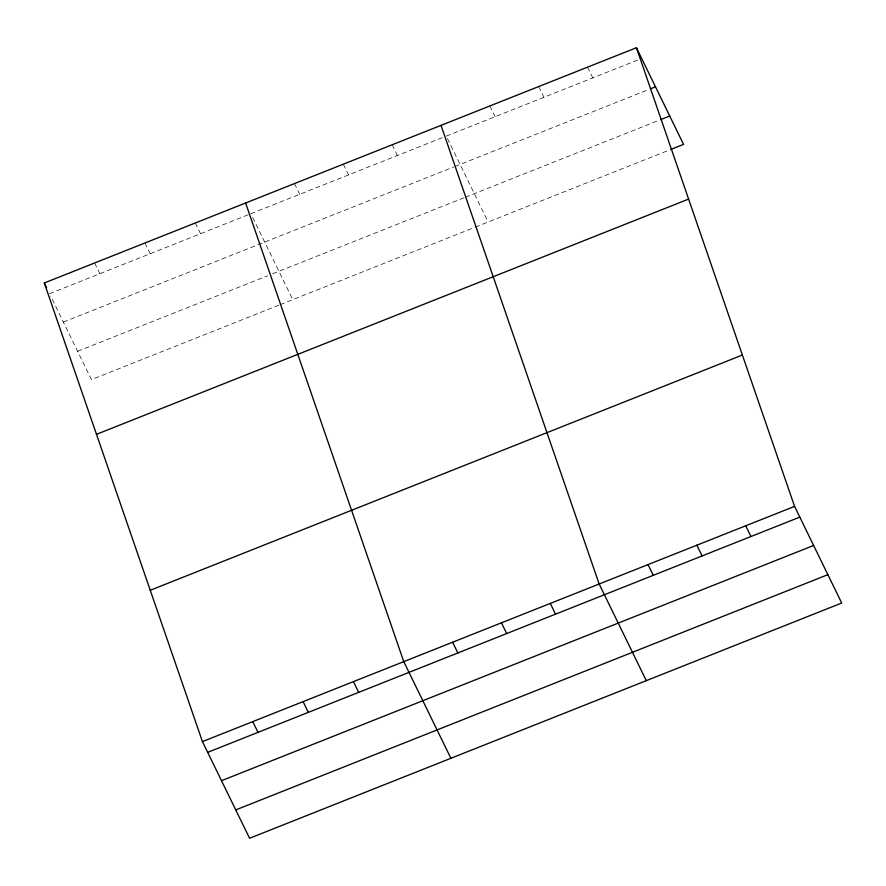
<?xml version="1.0" encoding="UTF-8"?>
<svg xmlns="http://www.w3.org/2000/svg" width="886" height="886" viewBox="0 0 886 886"><rect width="100%" height="100%" fill="white"/><g stroke="black" fill="none" stroke-linecap="round" stroke-linejoin="round"><path stroke-width="0.66" stroke-dasharray="4.43 3.32" d="M49.538 293.709L248.346 214.733M250.86 213.725L442.402 137.629M446.256 136.101L639.094 59.495M63.36 322.061L453.654 167.011M454.95 166.49L649.061 89.375M77.614 351.277L267.605 275.79M272.644 273.785L464.054 197.744M465.338 197.235L659.45 120.119M278.924 305.138L91.435 379.618L50.735 296.179M280.175 304.64L474.021 227.636M475.306 227.115L669.417 150M587.573 67.148L592.812 77.879M538.721 86.551L543.96 97.283M489.869 105.955L495.108 116.697M447.463 138.57L488.164 222.009M392.177 144.772L397.404 155.504M343.325 164.176L348.563 174.919M294.473 183.59L299.712 194.322M252.665 217.424L292.757 299.645M195.297 222.984L200.524 233.727M144.961 242.986L150.199 253.717M94.636 262.976L99.863 273.719"/><path stroke-width="1.33" d="M636.425 47.733L794.565 506.382L841.7 603.023L249.575 838.267L202.44 741.615L44.3 282.977L636.425 47.733L683.56 144.385L670.702 149.49M650.346 88.866L655.485 86.828M660.735 119.61L669.738 116.033M96.485 434.328L688.61 199.084M150.255 590.264L742.379 355.031M202.44 741.615L794.565 506.382M207.678 752.347L799.803 517.114M221.5 780.699L813.625 545.466M235.754 809.915L827.867 574.671M745.713 525.786L750.951 536.517M696.861 545.189L702.1 555.932M648.009 564.603L653.248 575.335M646.304 680.658L599.157 584.007L441.018 125.369M550.306 603.41L555.544 614.153M501.465 622.825L506.692 633.556M452.613 642.228L457.852 652.96M450.896 758.283L403.761 661.632L245.621 202.994M353.425 681.633L358.664 692.365M303.101 701.623L308.339 712.366M44.3 282.977L46.626 287.751M252.765 721.625L258.003 732.357"/></g></svg>
